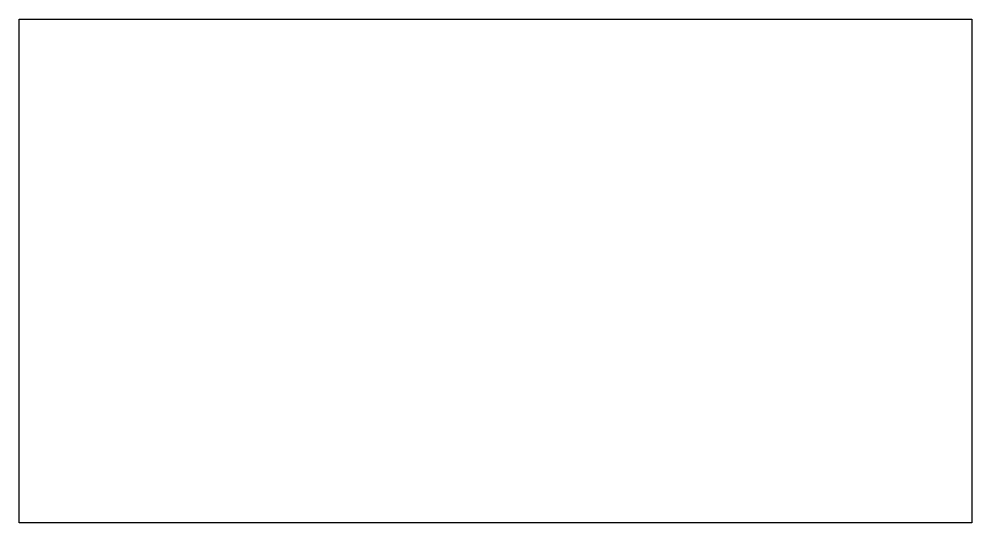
# Model space of a CAD drawing. Header units: millimetres. Extents: x 0 to 166, y 0 to 88.
import ezdxf

# ---------------------------------------------------------------- set-up
doc = ezdxf.new("R2010")
doc.units = ezdxf.units.MM

msp = doc.modelspace()

# ---------------------------------------------------------------- linework, layer by layer
msp.add_lwpolyline([(0, 0), (0, 88), (166.5, 88), (166.5, 0)], close=True)

doc.saveas('drawing.dxf')
